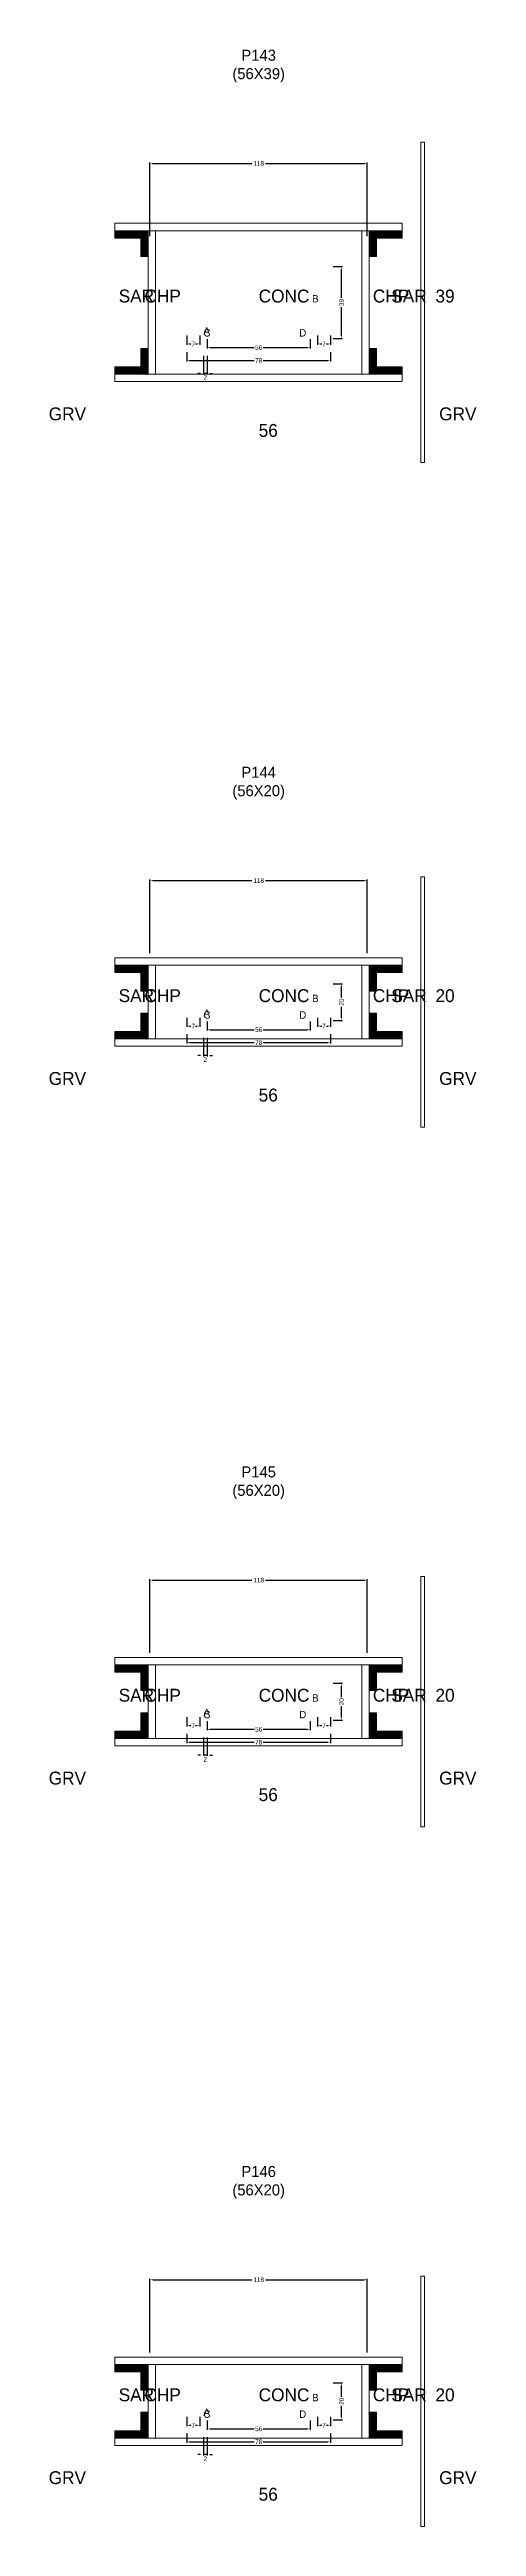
# Model space of a CAD drawing. Header units: centimetres. Extents: x -10500 to 4121, y -45226 to 295.
# Drawn here: x -114 to 118, y -35268 to -33923 of the extents above; entities that cross this region are included whole.
import ezdxf

# ---------------------------------------------------------------- set-up
doc = ezdxf.new("R2010")
doc.units = ezdxf.units.CM
for name, color, linetype in [('COTA', 241, 'Continuous'), ('Hachura', 251, 'Continuous'), ('NOMENCLATURA', 7, 'Continuous'), ('SARRAFO', 251, 'Continuous'), ('Texto Seção', 7, 'Continuous')]:
    doc.layers.add(name, color=color, linetype=linetype)
doc.dimstyles.new('cotax2', dxfattribs={"dimtxt": 2.5, "dimasz": 1.5, "dimexe": 0.5, "dimexo": 0.5, "dimgap": 0.5, "dimtad": 1, "dimcen": 2.5, "dimazin": 3, "dimtfac": 1, "dimtmove": 0, "dimatfit": 3})

# ---------------------------------------------------------------- blocks, each defined once
blk = doc.blocks.new('_CLOSEDFILLED')
at = {"color": 0, "linetype": 'BYBLOCK'}
blk.add_solid([(-1, 0.16), (0, 0), (-1, -0.16)], dxfattribs=at)
blk = doc.blocks.new('*D2354')
for p, q in [((-39, -34087), (-39, -34092)), ((-37.5, -34091.5), (-2.5, -34091.5)), ((2.5, -34091.5), (37.5, -34091.5)), ((39, -34087), (39, -34092))]:
    blk.add_line(p, q)
at = {"layer": 'Defpoints'}
for p in [(-39, -34086.5), (-39, -34091.5), (39, -34086.5)]:
    blk.add_point(p, dxfattribs=at)
at = {"layer": 'COTA', "xscale": 1.5, "yscale": 1.5, "rotation": 180}
blk.add_blockref('_CLOSEDFILLED', (-39, -34091.5), dxfattribs=at)
at = {"layer": 'COTA', "xscale": 1.5, "yscale": 1.5}
blk.add_blockref('_CLOSEDFILLED', (39, -34091.5), dxfattribs=at)
at = {"layer": 'COTA', "insert": (0, -34091.5), "char_height": 2.5, "attachment_point": 5}
blk.add_mtext('78', dxfattribs=at)
blk = doc.blocks.new('*D2355')
for p, q in [((-28, -34080), (-28, -34085)), ((-26.5, -34084.5), (-2.5, -34084.5)), ((2.5, -34084.5), (26.5, -34084.5)), ((28, -34080), (28, -34085))]:
    blk.add_line(p, q)
at = {"layer": 'Defpoints'}
for p in [(-28, -34079.5), (-28, -34084.5), (28, -34079.5)]:
    blk.add_point(p, dxfattribs=at)
at = {"layer": 'COTA', "xscale": 1.5, "yscale": 1.5, "rotation": 180}
blk.add_blockref('_CLOSEDFILLED', (-28, -34084.5), dxfattribs=at)
at = {"layer": 'COTA', "xscale": 1.5, "yscale": 1.5}
blk.add_blockref('_CLOSEDFILLED', (28, -34084.5), dxfattribs=at)
at = {"layer": 'COTA', "insert": (0, -34084.5), "char_height": 2.5, "attachment_point": 5}
blk.add_mtext('56', dxfattribs=at)
blk = doc.blocks.new('*D2356')
for p, q in [((40.5, -34040.5), (45.5, -34040.5)), ((45, -34057.5), (45, -34042)), ((45, -34078), (45, -34062.5)), ((40.5, -34079.5), (45.5, -34079.5))]:
    blk.add_line(p, q)
at = {"layer": 'Defpoints'}
for p in [(40, -34040.5), (40, -34079.5), (45, -34079.5)]:
    blk.add_point(p, dxfattribs=at)
at = {"layer": 'COTA', "xscale": 1.5, "yscale": 1.5}
for p, rotation in [((45, -34040.5), 90), ((45, -34079.5), 270)]:
    blk.add_blockref('_CLOSEDFILLED', p, dxfattribs=dict(at, rotation=rotation))
at = {"layer": 'COTA', "insert": (45, -34060), "char_height": 2.5, "attachment_point": 5, "rotation": 90}
blk.add_mtext('39', dxfattribs=at)
blk = doc.blocks.new('*D2357')
for p, q in [((-39, -34078), (-39, -34083)), ((-32, -34078), (-32, -34083)), ((-37.5, -34082.5), (-36.75, -34082.5)), ((-34.25, -34082.5), (-33.5, -34082.5))]:
    blk.add_line(p, q)
at = {"layer": 'Defpoints'}
for p in [(-39, -34077.5), (-32, -34077.5), (-39, -34082.5)]:
    blk.add_point(p, dxfattribs=at)
at = {"layer": 'COTA', "xscale": 1.5, "yscale": 1.5, "rotation": 180}
blk.add_blockref('_CLOSEDFILLED', (-39, -34082.5), dxfattribs=at)
at = {"layer": 'COTA', "xscale": 1.5, "yscale": 1.5}
blk.add_blockref('_CLOSEDFILLED', (-32, -34082.5), dxfattribs=at)
at = {"layer": 'COTA', "insert": (-35.5, -34082.5), "char_height": 2.5, "attachment_point": 5}
blk.add_mtext('7', dxfattribs=at)
blk = doc.blocks.new('*D2358')
for p, q in [((32, -34078), (32, -34083)), ((39, -34078), (39, -34083)), ((33.5, -34082.5), (34.25, -34082.5)), ((36.75, -34082.5), (37.5, -34082.5))]:
    blk.add_line(p, q)
at = {"layer": 'Defpoints'}
for p in [(32, -34077.5), (39, -34077.5), (32, -34082.5)]:
    blk.add_point(p, dxfattribs=at)
at = {"layer": 'COTA', "xscale": 1.5, "yscale": 1.5, "rotation": 180}
blk.add_blockref('_CLOSEDFILLED', (32, -34082.5), dxfattribs=at)
at = {"layer": 'COTA', "xscale": 1.5, "yscale": 1.5}
blk.add_blockref('_CLOSEDFILLED', (39, -34082.5), dxfattribs=at)
at = {"layer": 'COTA', "insert": (35.5, -34082.5), "char_height": 2.5, "attachment_point": 5}
blk.add_mtext('7', dxfattribs=at)
blk = doc.blocks.new('*D2359')
for p, q in [((-59, -34024), (-59, -33984)), ((-57.5, -33984.5), (-3.75, -33984.5)), ((3.75, -33984.5), (57.5, -33984.5)), ((59, -34024), (59, -33984))]:
    blk.add_line(p, q)
at = {"layer": 'Defpoints'}
for p in [(-59, -33984.5), (-59, -34024.5), (59, -34024.5)]:
    blk.add_point(p, dxfattribs=at)
at = {"layer": 'COTA', "xscale": 1.5, "yscale": 1.5, "rotation": 180}
blk.add_blockref('_CLOSEDFILLED', (-59, -33984.5), dxfattribs=at)
at = {"layer": 'COTA', "xscale": 1.5, "yscale": 1.5}
blk.add_blockref('_CLOSEDFILLED', (59, -33984.5), dxfattribs=at)
at = {"layer": 'COTA', "insert": (0, -33984.5), "char_height": 2.5, "attachment_point": 5}
blk.add_mtext('118', dxfattribs=at)
blk = doc.blocks.new('*D2380')
for p, q in [((-39, -34457.5), (-39, -34462.5)), ((-37.5, -34462), (-2.5, -34462)), ((2.5, -34462), (37.5, -34462)), ((39, -34457.5), (39, -34462.5))]:
    blk.add_line(p, q)
at = {"layer": 'Defpoints'}
for p in [(-39, -34457), (-39, -34462), (39, -34457)]:
    blk.add_point(p, dxfattribs=at)
at = {"layer": 'COTA', "xscale": 1.5, "yscale": 1.5, "rotation": 180}
blk.add_blockref('_CLOSEDFILLED', (-39, -34462), dxfattribs=at)
at = {"layer": 'COTA', "xscale": 1.5, "yscale": 1.5}
blk.add_blockref('_CLOSEDFILLED', (39, -34462), dxfattribs=at)
at = {"layer": 'COTA', "insert": (0, -34462), "char_height": 2.5, "attachment_point": 5}
blk.add_mtext('78', dxfattribs=at)
blk = doc.blocks.new('*D2381')
for p, q in [((-28, -34450.5), (-28, -34455.5)), ((-26.5, -34455), (-2.5, -34455)), ((2.5, -34455), (26.5, -34455)), ((28, -34450.5), (28, -34455.5))]:
    blk.add_line(p, q)
at = {"layer": 'Defpoints'}
for p in [(-28, -34450), (-28, -34455), (28, -34450)]:
    blk.add_point(p, dxfattribs=at)
at = {"layer": 'COTA', "xscale": 1.5, "yscale": 1.5, "rotation": 180}
blk.add_blockref('_CLOSEDFILLED', (-28, -34455), dxfattribs=at)
at = {"layer": 'COTA', "xscale": 1.5, "yscale": 1.5}
blk.add_blockref('_CLOSEDFILLED', (28, -34455), dxfattribs=at)
at = {"layer": 'COTA', "insert": (0, -34455), "char_height": 2.5, "attachment_point": 5}
blk.add_mtext('56', dxfattribs=at)
blk = doc.blocks.new('*D2382')
for p, q in [((40.5, -34430), (45.5, -34430)), ((45, -34437.5), (45, -34431.5)), ((40.5, -34450), (45.5, -34450)), ((45, -34448.5), (45, -34442.5))]:
    blk.add_line(p, q)
at = {"layer": 'Defpoints'}
for p in [(40, -34430), (40, -34450), (45, -34450)]:
    blk.add_point(p, dxfattribs=at)
at = {"layer": 'COTA', "xscale": 1.5, "yscale": 1.5}
for p, rotation in [((45, -34430), 90), ((45, -34450), 270)]:
    blk.add_blockref('_CLOSEDFILLED', p, dxfattribs=dict(at, rotation=rotation))
at = {"layer": 'COTA', "insert": (45, -34440), "char_height": 2.5, "attachment_point": 5, "rotation": 90}
blk.add_mtext('20', dxfattribs=at)
blk = doc.blocks.new('*D2383')
for p, q in [((-39, -34448.5), (-39, -34453.5)), ((-37.5, -34453), (-36.75, -34453)), ((-34.25, -34453), (-33.5, -34453)), ((-32, -34448.5), (-32, -34453.5))]:
    blk.add_line(p, q)
at = {"layer": 'Defpoints'}
for p in [(-39, -34448), (-39, -34453), (-32, -34448)]:
    blk.add_point(p, dxfattribs=at)
at = {"layer": 'COTA', "xscale": 1.5, "yscale": 1.5, "rotation": 180}
blk.add_blockref('_CLOSEDFILLED', (-39, -34453), dxfattribs=at)
at = {"layer": 'COTA', "xscale": 1.5, "yscale": 1.5}
blk.add_blockref('_CLOSEDFILLED', (-32, -34453), dxfattribs=at)
at = {"layer": 'COTA', "insert": (-35.5, -34453), "char_height": 2.5, "attachment_point": 5}
blk.add_mtext('7', dxfattribs=at)
blk = doc.blocks.new('*D2384')
for p, q in [((32, -34448.5), (32, -34453.5)), ((33.5, -34453), (34.25, -34453)), ((36.75, -34453), (37.5, -34453)), ((39, -34448.5), (39, -34453.5))]:
    blk.add_line(p, q)
at = {"layer": 'Defpoints'}
for p in [(32, -34448), (32, -34453), (39, -34448)]:
    blk.add_point(p, dxfattribs=at)
at = {"layer": 'COTA', "xscale": 1.5, "yscale": 1.5, "rotation": 180}
blk.add_blockref('_CLOSEDFILLED', (32, -34453), dxfattribs=at)
at = {"layer": 'COTA', "xscale": 1.5, "yscale": 1.5}
blk.add_blockref('_CLOSEDFILLED', (39, -34453), dxfattribs=at)
at = {"layer": 'COTA', "insert": (35.5, -34453), "char_height": 2.5, "attachment_point": 5}
blk.add_mtext('7', dxfattribs=at)
blk = doc.blocks.new('*D2385')
for p, q in [((-59, -34413.5), (-59, -34373.5)), ((-57.5, -34374), (-3.75, -34374)), ((3.75, -34374), (57.5, -34374)), ((59, -34413.5), (59, -34373.5))]:
    blk.add_line(p, q)
at = {"layer": 'Defpoints'}
for p in [(-59, -34374), (-59, -34414), (59, -34414)]:
    blk.add_point(p, dxfattribs=at)
at = {"layer": 'COTA', "xscale": 1.5, "yscale": 1.5, "rotation": 180}
blk.add_blockref('_CLOSEDFILLED', (-59, -34374), dxfattribs=at)
at = {"layer": 'COTA', "xscale": 1.5, "yscale": 1.5}
blk.add_blockref('_CLOSEDFILLED', (59, -34374), dxfattribs=at)
at = {"layer": 'COTA', "insert": (0, -34374), "char_height": 2.5, "attachment_point": 5}
blk.add_mtext('118', dxfattribs=at)
blk = doc.blocks.new('*D2406')
for p, q in [((-39, -34837.5), (-39, -34842.5)), ((-37.5, -34842), (-2.5, -34842)), ((2.5, -34842), (37.5, -34842)), ((39, -34837.5), (39, -34842.5))]:
    blk.add_line(p, q)
at = {"layer": 'Defpoints'}
for p in [(-39, -34837), (-39, -34842), (39, -34837)]:
    blk.add_point(p, dxfattribs=at)
at = {"layer": 'COTA', "xscale": 1.5, "yscale": 1.5, "rotation": 180}
blk.add_blockref('_CLOSEDFILLED', (-39, -34842), dxfattribs=at)
at = {"layer": 'COTA', "xscale": 1.5, "yscale": 1.5}
blk.add_blockref('_CLOSEDFILLED', (39, -34842), dxfattribs=at)
at = {"layer": 'COTA', "insert": (0, -34842), "char_height": 2.5, "attachment_point": 5}
blk.add_mtext('78', dxfattribs=at)
blk = doc.blocks.new('*D2407')
for p, q in [((-28, -34830.5), (-28, -34835.5)), ((28, -34830.5), (28, -34835.5)), ((-26.5, -34835), (-2.5, -34835)), ((2.5, -34835), (26.5, -34835))]:
    blk.add_line(p, q)
at = {"layer": 'Defpoints'}
for p in [(-28, -34830), (28, -34830), (-28, -34835)]:
    blk.add_point(p, dxfattribs=at)
at = {"layer": 'COTA', "xscale": 1.5, "yscale": 1.5, "rotation": 180}
blk.add_blockref('_CLOSEDFILLED', (-28, -34835), dxfattribs=at)
at = {"layer": 'COTA', "xscale": 1.5, "yscale": 1.5}
blk.add_blockref('_CLOSEDFILLED', (28, -34835), dxfattribs=at)
at = {"layer": 'COTA', "insert": (0, -34835), "char_height": 2.5, "attachment_point": 5}
blk.add_mtext('56', dxfattribs=at)
blk = doc.blocks.new('*D2408')
for p, q in [((40.5, -34810), (45.5, -34810)), ((45, -34817.5), (45, -34811.5)), ((40.5, -34830), (45.5, -34830)), ((45, -34828.5), (45, -34822.5))]:
    blk.add_line(p, q)
at = {"layer": 'Defpoints'}
for p in [(40, -34810), (40, -34830), (45, -34830)]:
    blk.add_point(p, dxfattribs=at)
at = {"layer": 'COTA', "xscale": 1.5, "yscale": 1.5}
for p, rotation in [((45, -34810), 90), ((45, -34830), 270)]:
    blk.add_blockref('_CLOSEDFILLED', p, dxfattribs=dict(at, rotation=rotation))
at = {"layer": 'COTA', "insert": (45, -34820), "char_height": 2.5, "attachment_point": 5, "rotation": 90}
blk.add_mtext('20', dxfattribs=at)
blk = doc.blocks.new('*D2409')
for p, q in [((-39, -34828.5), (-39, -34833.5)), ((-32, -34828.5), (-32, -34833.5)), ((-37.5, -34833), (-36.75, -34833)), ((-34.25, -34833), (-33.5, -34833))]:
    blk.add_line(p, q)
at = {"layer": 'Defpoints'}
for p in [(-39, -34828), (-32, -34828), (-39, -34833)]:
    blk.add_point(p, dxfattribs=at)
at = {"layer": 'COTA', "xscale": 1.5, "yscale": 1.5, "rotation": 180}
blk.add_blockref('_CLOSEDFILLED', (-39, -34833), dxfattribs=at)
at = {"layer": 'COTA', "xscale": 1.5, "yscale": 1.5}
blk.add_blockref('_CLOSEDFILLED', (-32, -34833), dxfattribs=at)
at = {"layer": 'COTA', "insert": (-35.5, -34833), "char_height": 2.5, "attachment_point": 5}
blk.add_mtext('7', dxfattribs=at)
blk = doc.blocks.new('*D2410')
for p, q in [((32, -34828.5), (32, -34833.5)), ((39, -34828.5), (39, -34833.5)), ((33.5, -34833), (34.25, -34833)), ((36.75, -34833), (37.5, -34833))]:
    blk.add_line(p, q)
at = {"layer": 'Defpoints'}
for p in [(32, -34828), (39, -34828), (32, -34833)]:
    blk.add_point(p, dxfattribs=at)
at = {"layer": 'COTA', "xscale": 1.5, "yscale": 1.5, "rotation": 180}
blk.add_blockref('_CLOSEDFILLED', (32, -34833), dxfattribs=at)
at = {"layer": 'COTA', "xscale": 1.5, "yscale": 1.5}
blk.add_blockref('_CLOSEDFILLED', (39, -34833), dxfattribs=at)
at = {"layer": 'COTA', "insert": (35.5, -34833), "char_height": 2.5, "attachment_point": 5}
blk.add_mtext('7', dxfattribs=at)
blk = doc.blocks.new('*D2411')
for p, q in [((-59, -34793.5), (-59, -34753.5)), ((-57.5, -34754), (-3.75, -34754)), ((3.75, -34754), (57.5, -34754)), ((59, -34793.5), (59, -34753.5))]:
    blk.add_line(p, q)
at = {"layer": 'Defpoints'}
for p in [(-59, -34754), (-59, -34794), (59, -34794)]:
    blk.add_point(p, dxfattribs=at)
at = {"layer": 'COTA', "xscale": 1.5, "yscale": 1.5, "rotation": 180}
blk.add_blockref('_CLOSEDFILLED', (-59, -34754), dxfattribs=at)
at = {"layer": 'COTA', "xscale": 1.5, "yscale": 1.5}
blk.add_blockref('_CLOSEDFILLED', (59, -34754), dxfattribs=at)
at = {"layer": 'COTA', "insert": (0, -34754), "char_height": 2.5, "attachment_point": 5}
blk.add_mtext('118', dxfattribs=at)
blk = doc.blocks.new('*D2432')
for p, q in [((-39, -35217.5), (-39, -35222.5)), ((-37.5, -35222), (-2.5, -35222)), ((2.5, -35222), (37.5, -35222)), ((39, -35217.5), (39, -35222.5))]:
    blk.add_line(p, q)
at = {"layer": 'Defpoints'}
for p in [(-39, -35217), (-39, -35222), (39, -35217)]:
    blk.add_point(p, dxfattribs=at)
at = {"layer": 'COTA', "xscale": 1.5, "yscale": 1.5, "rotation": 180}
blk.add_blockref('_CLOSEDFILLED', (-39, -35222), dxfattribs=at)
at = {"layer": 'COTA', "xscale": 1.5, "yscale": 1.5}
blk.add_blockref('_CLOSEDFILLED', (39, -35222), dxfattribs=at)
at = {"layer": 'COTA', "insert": (0, -35222), "char_height": 2.5, "attachment_point": 5}
blk.add_mtext('78', dxfattribs=at)
blk = doc.blocks.new('*D2433')
for p, q in [((-28, -35210.5), (-28, -35215.5)), ((-26.5, -35215), (-2.5, -35215)), ((2.5, -35215), (26.5, -35215)), ((28, -35210.5), (28, -35215.5))]:
    blk.add_line(p, q)
at = {"layer": 'Defpoints'}
for p in [(-28, -35210), (-28, -35215), (28, -35210)]:
    blk.add_point(p, dxfattribs=at)
at = {"layer": 'COTA', "xscale": 1.5, "yscale": 1.5, "rotation": 180}
blk.add_blockref('_CLOSEDFILLED', (-28, -35215), dxfattribs=at)
at = {"layer": 'COTA', "xscale": 1.5, "yscale": 1.5}
blk.add_blockref('_CLOSEDFILLED', (28, -35215), dxfattribs=at)
at = {"layer": 'COTA', "insert": (0, -35215), "char_height": 2.5, "attachment_point": 5}
blk.add_mtext('56', dxfattribs=at)
blk = doc.blocks.new('*D2434')
for p, q in [((40.5, -35190), (45.5, -35190)), ((45, -35197.5), (45, -35191.5)), ((45, -35208.5), (45, -35202.5)), ((40.5, -35210), (45.5, -35210))]:
    blk.add_line(p, q)
at = {"layer": 'Defpoints'}
for p in [(40, -35190), (40, -35210), (45, -35210)]:
    blk.add_point(p, dxfattribs=at)
at = {"layer": 'COTA', "xscale": 1.5, "yscale": 1.5}
for p, rotation in [((45, -35190), 90), ((45, -35210), 270)]:
    blk.add_blockref('_CLOSEDFILLED', p, dxfattribs=dict(at, rotation=rotation))
at = {"layer": 'COTA', "insert": (45, -35200), "char_height": 2.5, "attachment_point": 5, "rotation": 90}
blk.add_mtext('20', dxfattribs=at)
blk = doc.blocks.new('*D2435')
for p, q in [((-39, -35208.5), (-39, -35213.5)), ((-32, -35208.5), (-32, -35213.5)), ((-37.5, -35213), (-36.75, -35213)), ((-34.25, -35213), (-33.5, -35213))]:
    blk.add_line(p, q)
at = {"layer": 'Defpoints'}
for p in [(-39, -35208), (-32, -35208), (-39, -35213)]:
    blk.add_point(p, dxfattribs=at)
at = {"layer": 'COTA', "xscale": 1.5, "yscale": 1.5, "rotation": 180}
blk.add_blockref('_CLOSEDFILLED', (-39, -35213), dxfattribs=at)
at = {"layer": 'COTA', "xscale": 1.5, "yscale": 1.5}
blk.add_blockref('_CLOSEDFILLED', (-32, -35213), dxfattribs=at)
at = {"layer": 'COTA', "insert": (-35.5, -35213), "char_height": 2.5, "attachment_point": 5}
blk.add_mtext('7', dxfattribs=at)
blk = doc.blocks.new('*D2436')
for p, q in [((32, -35208.5), (32, -35213.5)), ((39, -35208.5), (39, -35213.5)), ((33.5, -35213), (34.25, -35213)), ((36.75, -35213), (37.5, -35213))]:
    blk.add_line(p, q)
at = {"layer": 'Defpoints'}
for p in [(32, -35208), (39, -35208), (32, -35213)]:
    blk.add_point(p, dxfattribs=at)
at = {"layer": 'COTA', "xscale": 1.5, "yscale": 1.5, "rotation": 180}
blk.add_blockref('_CLOSEDFILLED', (32, -35213), dxfattribs=at)
at = {"layer": 'COTA', "xscale": 1.5, "yscale": 1.5}
blk.add_blockref('_CLOSEDFILLED', (39, -35213), dxfattribs=at)
at = {"layer": 'COTA', "insert": (35.5, -35213), "char_height": 2.5, "attachment_point": 5}
blk.add_mtext('7', dxfattribs=at)
blk = doc.blocks.new('*D2437')
for p, q in [((-59, -35173.5), (-59, -35133.5)), ((-57.5, -35134), (-3.75, -35134)), ((3.75, -35134), (57.5, -35134)), ((59, -35173.5), (59, -35133.5))]:
    blk.add_line(p, q)
at = {"layer": 'Defpoints'}
for p in [(-59, -35134), (-59, -35174), (59, -35174)]:
    blk.add_point(p, dxfattribs=at)
at = {"layer": 'COTA', "xscale": 1.5, "yscale": 1.5, "rotation": 180}
blk.add_blockref('_CLOSEDFILLED', (-59, -35134), dxfattribs=at)
at = {"layer": 'COTA', "xscale": 1.5, "yscale": 1.5}
blk.add_blockref('_CLOSEDFILLED', (59, -35134), dxfattribs=at)
at = {"layer": 'COTA', "insert": (0, -35134), "char_height": 2.5, "attachment_point": 5}
blk.add_mtext('118', dxfattribs=at)

msp = doc.modelspace()

# ---------------------------------------------------------------- hatches: boundary and pattern name
at = {"layer": 'SARRAFO'}
h = msp.add_hatch(dxfattribs=at)
h.set_pattern_fill('SOLID', scale=2)
h.paths.add_polyline_path([(-78, -34025), (-64, -34025), (-64, -34021), (-78, -34021)])
h = msp.add_hatch(dxfattribs=at)
h.set_pattern_fill('SOLID', scale=2)
h.paths.add_polyline_path([(-64, -34035), (-60, -34035), (-60, -34021), (-64, -34021)])
h = msp.add_hatch(dxfattribs=at)
h.set_pattern_fill('SOLID', scale=2)
h.paths.add_polyline_path([(60, -34035), (64, -34035), (64, -34021), (60, -34021)])
h = msp.add_hatch(dxfattribs=at)
h.set_pattern_fill('SOLID', scale=2)
h.paths.add_polyline_path([(64, -34025), (78, -34025), (78, -34021), (64, -34021)])
h = msp.add_hatch(dxfattribs=at)
h.set_pattern_fill('SOLID', scale=2)
h.paths.add_polyline_path([(-64, -34099), (-60, -34099), (-60, -34085), (-64, -34085)])
h = msp.add_hatch(dxfattribs=at)
h.set_pattern_fill('SOLID', scale=2)
h.paths.add_polyline_path([(60, -34099), (64, -34099), (64, -34085), (60, -34085)])
h = msp.add_hatch(dxfattribs=at)
h.set_pattern_fill('SOLID', scale=2)
h.paths.add_polyline_path([(-78, -34099), (-64, -34099), (-64, -34095), (-78, -34095)])
h = msp.add_hatch(dxfattribs=at)
h.set_pattern_fill('SOLID', scale=2)
h.paths.add_polyline_path([(64, -34099), (78, -34099), (78, -34095), (64, -34095)])
h = msp.add_hatch(dxfattribs=at)
h.set_pattern_fill('SOLID', scale=2)
h.paths.add_polyline_path([(-78, -34424), (-64, -34424), (-64, -34420), (-78, -34420)])
h = msp.add_hatch(dxfattribs=at)
h.set_pattern_fill('SOLID', scale=2)
h.paths.add_polyline_path([(-64, -34434), (-60, -34434), (-60, -34420), (-64, -34420)])
h = msp.add_hatch(dxfattribs=at)
h.set_pattern_fill('SOLID', scale=2)
h.paths.add_polyline_path([(60, -34434), (64, -34434), (64, -34420), (60, -34420)])
h = msp.add_hatch(dxfattribs=at)
h.set_pattern_fill('SOLID', scale=2)
h.paths.add_polyline_path([(64, -34424), (78, -34424), (78, -34420), (64, -34420)])
h = msp.add_hatch(dxfattribs=at)
h.set_pattern_fill('SOLID', scale=2)
h.paths.add_polyline_path([(-64, -34460), (-60, -34460), (-60, -34446), (-64, -34446)])
h = msp.add_hatch(dxfattribs=at)
h.set_pattern_fill('SOLID', scale=2)
h.paths.add_polyline_path([(60, -34460), (64, -34460), (64, -34446), (60, -34446)])
h = msp.add_hatch(dxfattribs=at)
h.set_pattern_fill('SOLID', scale=2)
h.paths.add_polyline_path([(-78, -34460), (-64, -34460), (-64, -34456), (-78, -34456)])
h = msp.add_hatch(dxfattribs=at)
h.set_pattern_fill('SOLID', scale=2)
h.paths.add_polyline_path([(64, -34460), (78, -34460), (78, -34456), (64, -34456)])
h = msp.add_hatch(dxfattribs=at)
h.set_pattern_fill('SOLID', scale=2)
h.paths.add_polyline_path([(-78, -34804), (-64, -34804), (-64, -34800), (-78, -34800)])
h = msp.add_hatch(dxfattribs=at)
h.set_pattern_fill('SOLID', scale=2)
h.paths.add_polyline_path([(-64, -34814), (-60, -34814), (-60, -34800), (-64, -34800)])
h = msp.add_hatch(dxfattribs=at)
h.set_pattern_fill('SOLID', scale=2)
h.paths.add_polyline_path([(60, -34814), (64, -34814), (64, -34800), (60, -34800)])
h = msp.add_hatch(dxfattribs=at)
h.set_pattern_fill('SOLID', scale=2)
h.paths.add_polyline_path([(64, -34804), (78, -34804), (78, -34800), (64, -34800)])
h = msp.add_hatch(dxfattribs=at)
h.set_pattern_fill('SOLID', scale=2)
h.paths.add_polyline_path([(-64, -34840), (-60, -34840), (-60, -34826), (-64, -34826)])
h = msp.add_hatch(dxfattribs=at)
h.set_pattern_fill('SOLID', scale=2)
h.paths.add_polyline_path([(60, -34840), (64, -34840), (64, -34826), (60, -34826)])
h = msp.add_hatch(dxfattribs=at)
h.set_pattern_fill('SOLID', scale=2)
h.paths.add_polyline_path([(-78, -34840), (-64, -34840), (-64, -34836), (-78, -34836)])
h = msp.add_hatch(dxfattribs=at)
h.set_pattern_fill('SOLID', scale=2)
h.paths.add_polyline_path([(64, -34840), (78, -34840), (78, -34836), (64, -34836)])
h = msp.add_hatch(dxfattribs=at)
h.set_pattern_fill('SOLID', scale=2)
h.paths.add_polyline_path([(-78, -35184), (-64, -35184), (-64, -35180), (-78, -35180)])
h = msp.add_hatch(dxfattribs=at)
h.set_pattern_fill('SOLID', scale=2)
h.paths.add_polyline_path([(-64, -35194), (-60, -35194), (-60, -35180), (-64, -35180)])
h = msp.add_hatch(dxfattribs=at)
h.set_pattern_fill('SOLID', scale=2)
h.paths.add_polyline_path([(60, -35194), (64, -35194), (64, -35180), (60, -35180)])
h = msp.add_hatch(dxfattribs=at)
h.set_pattern_fill('SOLID', scale=2)
h.paths.add_polyline_path([(64, -35184), (78, -35184), (78, -35180), (64, -35180)])
h = msp.add_hatch(dxfattribs=at)
h.set_pattern_fill('SOLID', scale=2)
h.paths.add_polyline_path([(-64, -35220), (-60, -35220), (-60, -35206), (-64, -35206)])
h = msp.add_hatch(dxfattribs=at)
h.set_pattern_fill('SOLID', scale=2)
h.paths.add_polyline_path([(60, -35220), (64, -35220), (64, -35206), (60, -35206)])
h = msp.add_hatch(dxfattribs=at)
h.set_pattern_fill('SOLID', scale=2)
h.paths.add_polyline_path([(-78, -35220), (-64, -35220), (-64, -35216), (-78, -35216)])
h = msp.add_hatch(dxfattribs=at)
h.set_pattern_fill('SOLID', scale=2)
h.paths.add_polyline_path([(64, -35220), (78, -35220), (78, -35216), (64, -35216)])

# ---------------------------------------------------------------- linework, layer by layer
at = {"layer": 'Hachura', "lineweight": 13}
for points in [[(88, -34147), (90, -34147), (90, -33973), (88, -33973)], [(88, -34508), (90, -34508), (90, -34372), (88, -34372)], [(88, -34888), (90, -34888), (90, -34752), (88, -34752)], [(88, -35268), (90, -35268), (90, -35132), (88, -35132)]]:
    msp.add_lwpolyline(points, close=True, dxfattribs=at)
at = {"layer": 'Hachura', "lineweight": 18}
for points in [[(-78, -34021), (78, -34021), (78, -34017), (-78, -34017)], [(-60, -34099), (-56, -34099), (-56, -34021), (-60, -34021)], [(56, -34099), (60, -34099), (60, -34021), (56, -34021)], [(-78, -34103), (78, -34103), (78, -34099), (-78, -34099)], [(-78, -34420), (78, -34420), (78, -34416), (-78, -34416)], [(-60, -34460), (-56, -34460), (-56, -34420), (-60, -34420)], [(56, -34460), (60, -34460), (60, -34420), (56, -34420)], [(-78, -34464), (78, -34464), (78, -34460), (-78, -34460)], [(-78, -34800), (78, -34800), (78, -34796), (-78, -34796)], [(-60, -34840), (-56, -34840), (-56, -34800), (-60, -34800)], [(56, -34840), (60, -34840), (60, -34800), (56, -34800)], [(-78, -34844), (78, -34844), (78, -34840), (-78, -34840)], [(-78, -35180), (78, -35180), (78, -35176), (-78, -35176)], [(-60, -35220), (-56, -35220), (-56, -35180), (-60, -35180)], [(56, -35220), (60, -35220), (60, -35180), (56, -35180)], [(-78, -35224), (78, -35224), (78, -35220), (-78, -35220)]]:
    msp.add_lwpolyline(points, close=True, dxfattribs=at)
at = {"layer": 'SARRAFO', "lineweight": 13}
for points in [[(-78, -34025), (-64, -34025), (-64, -34021), (-78, -34021)], [(-64, -34035), (-60, -34035), (-60, -34021), (-64, -34021)], [(60, -34035), (64, -34035), (64, -34021), (60, -34021)], [(64, -34025), (78, -34025), (78, -34021), (64, -34021)], [(-64, -34099), (-60, -34099), (-60, -34085), (-64, -34085)], [(60, -34099), (64, -34099), (64, -34085), (60, -34085)], [(-78, -34099), (-64, -34099), (-64, -34095), (-78, -34095)], [(64, -34099), (78, -34099), (78, -34095), (64, -34095)], [(-78, -34424), (-64, -34424), (-64, -34420), (-78, -34420)], [(-64, -34434), (-60, -34434), (-60, -34420), (-64, -34420)], [(60, -34434), (64, -34434), (64, -34420), (60, -34420)], [(64, -34424), (78, -34424), (78, -34420), (64, -34420)], [(-64, -34460), (-60, -34460), (-60, -34446), (-64, -34446)], [(60, -34460), (64, -34460), (64, -34446), (60, -34446)], [(-78, -34460), (-64, -34460), (-64, -34456), (-78, -34456)], [(64, -34460), (78, -34460), (78, -34456), (64, -34456)], [(-78, -34804), (-64, -34804), (-64, -34800), (-78, -34800)], [(-64, -34814), (-60, -34814), (-60, -34800), (-64, -34800)], [(60, -34814), (64, -34814), (64, -34800), (60, -34800)], [(64, -34804), (78, -34804), (78, -34800), (64, -34800)], [(-64, -34840), (-60, -34840), (-60, -34826), (-64, -34826)], [(60, -34840), (64, -34840), (64, -34826), (60, -34826)], [(-78, -34840), (-64, -34840), (-64, -34836), (-78, -34836)], [(64, -34840), (78, -34840), (78, -34836), (64, -34836)], [(-78, -35184), (-64, -35184), (-64, -35180), (-78, -35180)], [(-64, -35194), (-60, -35194), (-60, -35180), (-64, -35180)], [(60, -35194), (64, -35194), (64, -35180), (60, -35180)], [(64, -35184), (78, -35184), (78, -35180), (64, -35180)], [(-64, -35220), (-60, -35220), (-60, -35206), (-64, -35206)], [(60, -35220), (64, -35220), (64, -35206), (60, -35206)], [(-78, -35220), (-64, -35220), (-64, -35216), (-78, -35216)], [(64, -35220), (78, -35220), (78, -35216), (64, -35216)]]:
    msp.add_lwpolyline(points, close=True, dxfattribs=at)

# ---------------------------------------------------------------- texts
at = {"layer": 'NOMENCLATURA'}
for s, p in [('B', (29, -34060)), ('A', (-30, -34077.5)), ('C', (-30, -34078.5)), ('D', (22, -34078.5)), ('B', (29, -34440)), ('A', (-30, -34448)), ('C', (-30, -34449)), ('D', (22, -34449)), ('B', (29, -34820)), ('A', (-30, -34828)), ('C', (-30, -34829)), ('D', (22, -34829)), ('A', (-30, -35208)), ('C', (-30, -35209)), ('D', (22, -35209)), ('B', (29, -35200))]:
    msp.add_text(s, height=4, dxfattribs=at).set_placement(p)
at = {"layer": 'NOMENCLATURA', "char_height": 6, "attachment_point": 8}
for s, insert in [('P143\\P(56X39)', (0, -33940.5)), ('P144\\P(56X20)', (0, -34330)), ('P145\\P(56X20)', (0, -34710)), ('P146\\P(56X20)', (0, -35090))]:
    msp.add_mtext(s, dxfattribs=dict(at, insert=insert))
at = {"layer": 'Texto Seção'}
for s, p in [('SAR', (-76, -34060)), ('CHP', (-62, -34060)), ('CONC', (0, -34060)), ('CHP', (62, -34060)), ('SAR', (72, -34060)), ('39', (96, -34060)), ('GRV', (-114, -34124)), ('GRV', (98, -34124)), ('56', (0, -34133)), ('SAR', (-76, -34440)), ('CHP', (-62, -34440)), ('CONC', (0, -34440)), ('CHP', (62, -34440)), ('SAR', (72, -34440)), ('20', (96, -34440)), ('GRV', (-114, -34485)), ('GRV', (98, -34485)), ('56', (0, -34494)), ('SAR', (-76, -34820)), ('CHP', (-62, -34820)), ('CONC', (0, -34820)), ('CHP', (62, -34820)), ('SAR', (72, -34820)), ('20', (96, -34820)), ('GRV', (-114, -34865)), ('GRV', (98, -34865)), ('56', (0, -34874)), ('SAR', (-76, -35200)), ('CHP', (-62, -35200)), ('CONC', (0, -35200)), ('CHP', (62, -35200)), ('SAR', (72, -35200)), ('20', (96, -35200)), ('GRV', (-114, -35245)), ('56', (0, -35254)), ('GRV', (98, -35245))]:
    msp.add_text(s, height=7, dxfattribs=at).set_placement(p)

# ---------------------------------------------------------------- dimensions: what is measured, and where the dimension line sits
at = {"layer": 'COTA'}
for base, p1, p2, picture, middle in [((-59, -33984.5), (-59, -34024.5), (59, -34024.5), '*D2359', (0, -33984.5)), ((-39, -34082.5), (-39, -34077.5), (-32, -34077.5), '*D2357', (-35.5, -34082.5)), ((32, -34082.5), (32, -34077.5), (39, -34077.5), '*D2358', (35.5, -34082.5)), ((-39, -34091.5), (-39, -34086.5), (39, -34086.5), '*D2354', (0, -34091.5)), ((-28, -34084.5), (-28, -34079.5), (28, -34079.5), '*D2355', (0, -34084.5)), ((-59, -34374), (-59, -34414), (59, -34414), '*D2385', (0, -34374)), ((-39, -34453), (-39, -34448), (-32, -34448), '*D2383', (-35.5, -34453)), ((-28, -34455), (-28, -34450), (28, -34450), '*D2381', (0, -34455)), ((32, -34453), (32, -34448), (39, -34448), '*D2384', (35.5, -34453)), ((-39, -34462), (-39, -34457), (39, -34457), '*D2380', (0, -34462)), ((-59, -34754), (-59, -34794), (59, -34794), '*D2411', (0, -34754)), ((-39, -34833), (-39, -34828), (-32, -34828), '*D2409', (-35.5, -34833)), ((-28, -34835), (-28, -34830), (28, -34830), '*D2407', (0, -34835)), ((32, -34833), (32, -34828), (39, -34828), '*D2410', (35.5, -34833)), ((-39, -34842), (-39, -34837), (39, -34837), '*D2406', (0, -34842)), ((-59, -35134), (-59, -35174), (59, -35174), '*D2437', (0, -35134)), ((-39, -35213), (-39, -35208), (-32, -35208), '*D2435', (-35.5, -35213)), ((32, -35213), (32, -35208), (39, -35208), '*D2436', (35.5, -35213)), ((-39, -35222), (-39, -35217), (39, -35217), '*D2432', (0, -35222)), ((-28, -35215), (-28, -35210), (28, -35210), '*D2433', (0, -35215))]:
    dim = msp.add_linear_dim(base=base, p1=p1, p2=p2, dimstyle='cotax2', dxfattribs=at)
    dim.commit()
    dim.dimension.update_dxf_attribs({"geometry": picture, "text_midpoint": middle})
for base, p1, p2, picture, middle in [((45, -34079.5), (40, -34079.5), (40, -34040.5), '*D2356', (45, -34060)), ((45, -34450), (40, -34450), (40, -34430), '*D2382', (45, -34440)), ((45, -34830), (40, -34830), (40, -34810), '*D2408', (45, -34820)), ((45, -35210), (40, -35210), (40, -35190), '*D2434', (45, -35200))]:
    dim = msp.add_linear_dim(base=base, p1=p1, p2=p2, angle=90, dimstyle='cotax2', dxfattribs=at)
    dim.commit()
    dim.dimension.update_dxf_attribs({"geometry": picture, "text_midpoint": middle})
for base, p1, p2 in [((-28, -34098.5), (-28, -34088.5), (-30, -34088.5)), ((-28, -34469), (-28, -34459), (-30, -34459)), ((-28, -34849), (-28, -34839), (-30, -34839)), ((-28, -35229), (-28, -35219), (-30, -35219))]:
    msp.add_linear_dim(base=base, p1=p1, p2=p2, dimstyle='cotax2', dxfattribs=at).render()

doc.saveas('drawing.dxf')
